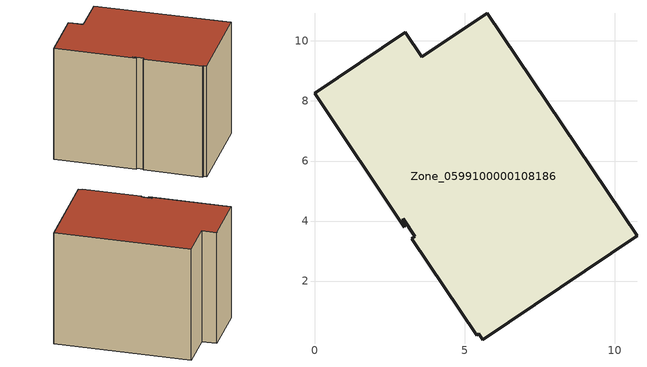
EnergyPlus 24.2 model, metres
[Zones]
Zone_0599100000108186
 floor ground (C_G): 2.99,3.8 0,8.26 3.03,10.29 3.57,9.48 5.75,10.93 10.74,3.51 5.6,0.04 5.47,0.24 5.41,0.2 3.25,3.42 3.35,3.49 2.96,4.08 z0
 wall outside (C_F): 3.57,9.48 3.03,10.29 0,8.26 2.99,3.8 2.96,4.08 3.35,3.49 3.25,3.42 5.41,0.2 5.47,0.24 5.6,0.04 10.74,3.51 5.75,10.93 3.57,9.48 z0:7.87
 roof outside (C_R): 0,8.26 2.99,3.8 2.96,4.08 3.35,3.49 3.25,3.42 5.41,0.2 5.47,0.24 5.6,0.04 10.74,3.51 5.75,10.93 3.57,9.48 3.03,10.29 z7.87
[BUILDING]
Pand.0599100000108186: North Axis=0; Terrain=City; Loads Convergence Tolerance Value=0.04; Temperature Convergence Tolerance Value=0.4; Solar Distribution=FullExterior; Maximum Number of Warmup Days=25; Minimum Number of Warmup Days=1
[Site:Location]
Rotterdam.The.Hague.AP_ZH_NLD Design_Conditions: Latitude=51.96; Longitude=4.45; Time Zone=1; Elevation=-4.5
[SITE:GROUNDTEMPERATURE:BUILDINGSURFACE]
18, 18, 18, 18, 18, 18, 18, 18, 18, 18, 18, 18
[MATERIAL] Thermal Absorptance=0.9; Solar Absorptance=0.7; Visible Absorptance=0.7
Name | Roughness | Thickness | Conductivity | Density | Specific Heat
G.TC.1965-1974 | MediumSmooth | 0.15 | 0.882353 | 540 | 1210
F.TC.1965-1974 | Rough | 0.3 | 0.697674 | 1920 | 840
R.TC.1965-1974 | MediumRough | 0.2 | 0.232558 | 1500 | 1000
[CONSTRUCTION]
C_G: G.TC.1965-1974
C_F: F.TC.1965-1974
C_R: R.TC.1965-1974
[ZONE]
Zone_0599100000108186: Type=1; Multiplier=1; Ceiling Height=Autocalculate; Volume=Autocalculate; Floor Area=autocalculate; Part of Total Floor Area=Yes
[ZONEINFILTRATION:DESIGNFLOWRATE]
Infil_Zone_0599100000108186: Zone or ZoneList or Space or SpaceList=Zone_0599100000108186; Schedule=AlwaysOn; Design Flow Rate Calculation Method=Flow/Area; Flow Rate per Floor Area=0.003; Constant Term Coefficient=1; Temperature Term Coefficient=0; Velocity Term Coefficient=0; Velocity Squared Term Coefficient=0
[HVACTEMPLATE:ZONE:IDEALLOADSAIRSYSTEM]
Zone_0599100000108186: Maximum Heating Supply Air Temperature=50; Minimum Cooling Supply Air Temperature=13; Maximum Heating Supply Air Humidity Ratio=0.0156; Minimum Cooling Supply Air Humidity Ratio=0.0077; Heating Limit=NoLimit; Cooling Limit=NoLimit; Dehumidification Control Type=ConstantSensibleHeatRatio; Cooling Sensible Heat Ratio=0.7; Dehumidification Setpoint=60; Humidification Control Type=None; Humidification Setpoint=30; Outdoor Air Method=None; Outdoor Air Flow Rate per Person=0.00944; Outdoor Air Flow Rate per Zone Floor Area=0; Outdoor Air Flow Rate per Zone=0; Demand Controlled Ventilation Type=None; Outdoor Air Economizer Type=NoEconomizer; Heat Recovery Type=None; Sensible Heat Recovery Effectiveness=0.7; Latent Heat Recovery Effectiveness=0.65
[ZONECONTROL:THERMOSTAT]
ThermostatControl_Zone_0599100000108186: Zone or ZoneList=Zone_0599100000108186; Control Type Schedule=DualSetpointControlType; Control 1=Thermostat_Zone_0599100000108186; Temperature Difference Between Cutout And Setpoint=0
[THERMOSTATSETPOINT:DUALSETPOINT]
Thermostat_Zone_0599100000108186: Heating Setpoint Temperature Schedule=HeatingSetpoint_Zone_0599100000108186; Cooling Setpoint Temperature Schedule=CoolingSetpoint_Zone_0599100000108186
[SCHEDULE:COMPACT]
HeatingSetpoint_Zone_0599100000108186: Through: 12/31, For: AllDays, Until: 24:00, 21
CoolingSetpoint_Zone_0599100000108186: Through: 12/31, For: AllDays, Until: 24:00, 24
DualSetpointControlType: Through: 12/31, For: AllDays, Until: 24:00, 4
AlwaysOn: Through: 12/31, For: AllDays, Until: 24:00, 1
